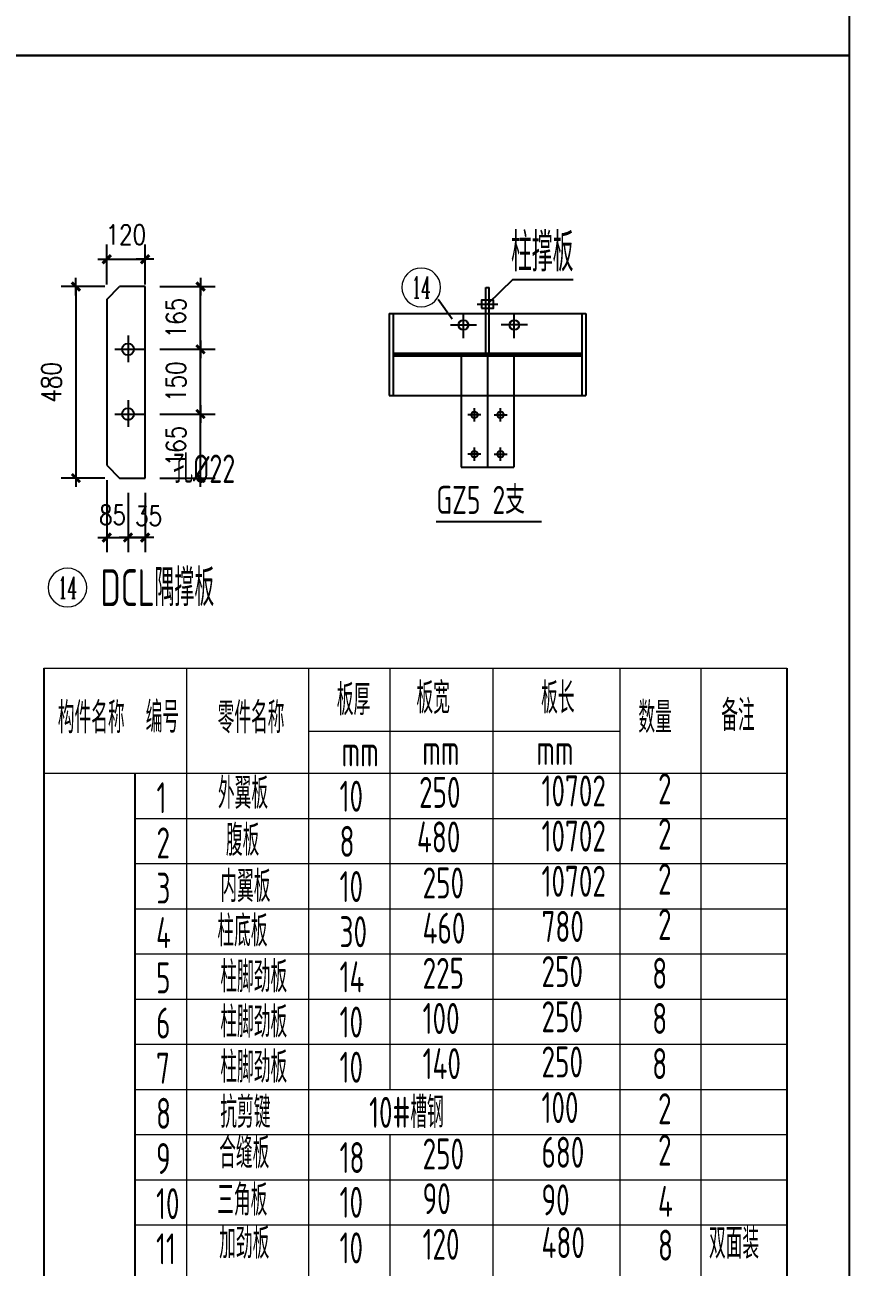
# Model space of a CAD drawing. Header units: millimetres. Extents: x 2451220 to 4527627, y -5186613 to -1639140.
# Drawn here: x 2494944 to 2499972, y -1757518 to -1749942 of the extents above; entities that cross this region are included whole.
import ezdxf
from ezdxf.enums import TextEntityAlignment as Align

# ---------------------------------------------------------------- set-up
doc = ezdxf.new("R2010")
doc.units = ezdxf.units.MM
doc.header["$LTSCALE"] = 1000
doc.header["$PDMODE"] = 34
doc.layers.add('钢架', color=7, linetype='Continuous', lineweight=25)
doc.styles.add('COMPLEX', font='COMPLEX')
doc.styles.add('DIM_FONT', font='simplex.shx', dxfattribs={"width": 0.8, "bigfont": 'hztxt.shx'})
doc.styles.add('hz', font='gbenor.shx', dxfattribs={"width": 0.75, "height": 100, "bigfont": 'gbcbig.shx'})
doc.styles.add('TSSD_Label', font='Tssdeng.shx', dxfattribs={"width": 0.7, "bigfont": 'hztxt.shx'})
doc.dimstyles.new('WGH(2)', dxfattribs={"dimscale": 1.2, "dimtxt": 100, "dimasz": 0.5, "dimexe": 75, "dimexo": 75, "dimgap": 75, "dimtad": 1, "dimdec": 0, "dimlfac": 0.5, "dimzin": 0, "dimdsep": 46, "dimtxsty": 'DIM_FONT', "dimblk1": '_DIMX', "dimblk2": '_DIMX', "dimsah": 1, "dimcen": 0.09, "dimclrd": 3, "dimclre": 3, "dimclrt": 7, "dimadec": 0, "dimazin": 0, "dimtfac": 1, "dimtdec": 0, "dimtix": 1, "dimtmove": 2, "dimatfit": 3, "dimldrblk": '_DIMX', "dimfxl": 1, "dimtolj": 1, "dimtzin": 0, "dimarcsym": 0})

# ---------------------------------------------------------------- blocks, each defined once
blk = doc.blocks.new('轴线标号')
at = {"lineweight": 13}
blk.add_circle((0, 0), 0.5, dxfattribs=at)
at = {"layer": '钢架', "lineweight": 13, "style": 'COMPLEX', "width": 1.041667}
blk.add_attdef('A', text='', height=0.56, dxfattribs=at).set_placement((-0.25, -0.28), (0.25, -0.28), align=Align.FIT)
blk = doc.blocks.new('_DIMX')
blk.add_line((-150, 0), (150, 0))
at = {"const_width": 50}
blk.add_lwpolyline([(-70, -70), (70, 70)], dxfattribs=at)
blk = doc.blocks.new('*D468')
at = {"color": 3, "lineweight": -2}
for p, q in [((2495431.1, -1751538.2), (2495165.5, -1751538.2)), ((2495255.5, -1751538.5), (2495255.5, -1752705.3)), ((2495431.1, -1752705.7), (2495165.5, -1752705.7))]:
    blk.add_line(p, q, dxfattribs=at)
at = {"layer": 'Defpoints', "color": 0}
for p in [(2495521.1, -1751538.2), (2495255.5, -1752705.7), (2495521.1, -1752705.7)]:
    blk.add_point(p, dxfattribs=at)
at = {"color": 3, "lineweight": -2, "xscale": 0.36, "yscale": 0.36, "zscale": 0.36}
for p, rotation in [((2495255.5, -1751538.2), 90), ((2495255.5, -1752705.7), 270)]:
    blk.add_blockref('_DIMX', p, dxfattribs=dict(at, rotation=rotation))
at = {"color": 7, "insert": (2495105.5, -1752121.9), "char_height": 120, "attachment_point": 5, "rotation": 90, "style": 'DIM_FONT'}
blk.add_mtext('\\A1;480', dxfattribs=at)
blk = doc.blocks.new('*D2149')
at = {"color": 3, "lineweight": -2}
for p, q in [((2495443.1, -1751526.2), (2495443.1, -1751281.3)), ((2495677.1, -1751526.2), (2495677.1, -1751281.3)), ((2495442.8, -1751371.3), (2495442.4, -1751371.3)), ((2495443.1, -1751371.3), (2495677.1, -1751371.3)), ((2495677.5, -1751371.3), (2495677.8, -1751371.3))]:
    blk.add_line(p, q, dxfattribs=at)
at = {"layer": 'Defpoints', "color": 0}
for p in [(2495677.1, -1751371.3), (2495443.1, -1751616.2), (2495677.1, -1751616.2)]:
    blk.add_point(p, dxfattribs=at)
at = {"color": 3, "lineweight": -2, "xscale": 0.36, "yscale": 0.36, "zscale": 0.36}
blk.add_blockref('_DIMX', (2495443.1, -1751371.3), dxfattribs=at)
at = {"color": 3, "lineweight": -2, "xscale": 0.36, "yscale": 0.36, "zscale": 0.36, "rotation": 180}
blk.add_blockref('_DIMX', (2495677.1, -1751371.3), dxfattribs=at)
at = {"color": 7, "insert": (2495560.1, -1751221.3), "char_height": 120, "attachment_point": 5, "style": 'DIM_FONT'}
blk.add_mtext('\\A1;120', dxfattribs=at)
blk = doc.blocks.new('*D2150')
at = {"color": 3, "lineweight": -2}
for p, q in [((2495443.1, -1752717.7), (2495443.1, -1753158.6)), ((2495573.1, -1752795.7), (2495573.1, -1753158.6)), ((2495442.8, -1753068.6), (2495442.4, -1753068.6)), ((2495443.1, -1753068.6), (2495573.1, -1753068.6)), ((2495573.5, -1753068.6), (2495573.8, -1753068.6))]:
    blk.add_line(p, q, dxfattribs=at)
at = {"layer": 'Defpoints', "color": 0}
for p in [(2495443.1, -1752627.7), (2495573.1, -1752705.7), (2495573.1, -1753068.6)]:
    blk.add_point(p, dxfattribs=at)
at = {"color": 3, "lineweight": -2, "xscale": 0.36, "yscale": 0.36, "zscale": 0.36}
blk.add_blockref('_DIMX', (2495443.1, -1753068.6), dxfattribs=at)
at = {"color": 3, "lineweight": -2, "xscale": 0.36, "yscale": 0.36, "zscale": 0.36, "rotation": 180}
blk.add_blockref('_DIMX', (2495573.1, -1753068.6), dxfattribs=at)
at = {"color": 7, "insert": (2495478.5, -1752930.8), "char_height": 120, "attachment_point": 5, "style": 'DIM_FONT'}
blk.add_mtext('\\A1;85', dxfattribs=at)
blk = doc.blocks.new('*D469')
at = {"color": 3, "lineweight": -2}
for p, q in [((2495573.1, -1752795.7), (2495573.1, -1753158.6)), ((2495677.1, -1752795.7), (2495677.1, -1753158.6)), ((2495572.8, -1753068.6), (2495572.4, -1753068.6)), ((2495573.1, -1753068.6), (2495677.1, -1753068.6)), ((2495677.5, -1753068.6), (2495677.8, -1753068.6))]:
    blk.add_line(p, q, dxfattribs=at)
at = {"layer": 'Defpoints', "color": 0}
for p in [(2495573.1, -1752705.7), (2495677.1, -1752705.7), (2495677.1, -1753068.6)]:
    blk.add_point(p, dxfattribs=at)
at = {"color": 3, "lineweight": -2, "xscale": 0.36, "yscale": 0.36, "zscale": 0.36}
blk.add_blockref('_DIMX', (2495573.1, -1753068.6), dxfattribs=at)
at = {"color": 3, "lineweight": -2, "xscale": 0.36, "yscale": 0.36, "zscale": 0.36, "rotation": 180}
blk.add_blockref('_DIMX', (2495677.1, -1753068.6), dxfattribs=at)
at = {"color": 7, "insert": (2495698.8, -1752936.3), "char_height": 120, "attachment_point": 5, "style": 'DIM_FONT'}
blk.add_mtext('\\A1;35', dxfattribs=at)
blk = doc.blocks.new('*D2151')
at = {"color": 3, "lineweight": -2}
for p, q in [((2495767.1, -1752315.3), (2496105.5, -1752315.3)), ((2496015.5, -1752314.9), (2496015.5, -1752314.6)), ((2496015.5, -1752705.7), (2496015.5, -1752315.3)), ((2495767.1, -1752705.7), (2496105.5, -1752705.7)), ((2496015.5, -1752706), (2496015.5, -1752706.4))]:
    blk.add_line(p, q, dxfattribs=at)
at = {"layer": 'Defpoints', "color": 0}
for p in [(2495677.1, -1752315.3), (2496015.5, -1752315.3), (2495677.1, -1752705.7)]:
    blk.add_point(p, dxfattribs=at)
at = {"color": 3, "lineweight": -2, "xscale": 0.36, "yscale": 0.36, "zscale": 0.36}
for p, rotation in [((2496015.5, -1752315.3), 270), ((2496015.5, -1752705.7), 90)]:
    blk.add_blockref('_DIMX', p, dxfattribs=dict(at, rotation=rotation))
at = {"color": 7, "insert": (2495865.5, -1752510.5), "char_height": 120, "attachment_point": 5, "rotation": 90, "style": 'DIM_FONT'}
blk.add_mtext('\\A1;165', dxfattribs=at)
blk = doc.blocks.new('*D2152')
at = {"color": 3, "lineweight": -2}
for p, q in [((2495767.1, -1751538.2), (2496105.5, -1751538.2)), ((2496015.5, -1751537.8), (2496015.5, -1751537.5)), ((2496015.5, -1751920.5), (2496015.5, -1751538.2)), ((2495767.1, -1751920.5), (2496105.5, -1751920.5)), ((2496015.5, -1751920.9), (2496015.5, -1751921.2))]:
    blk.add_line(p, q, dxfattribs=at)
at = {"layer": 'Defpoints', "color": 0}
for p in [(2495677.1, -1751538.2), (2496015.5, -1751538.2), (2495677.1, -1751920.5)]:
    blk.add_point(p, dxfattribs=at)
at = {"color": 3, "lineweight": -2, "xscale": 0.36, "yscale": 0.36, "zscale": 0.36}
for p, rotation in [((2496015.5, -1751538.2), 270), ((2496015.5, -1751920.5), 90)]:
    blk.add_blockref('_DIMX', p, dxfattribs=dict(at, rotation=rotation))
at = {"color": 7, "insert": (2495865.5, -1751729.4), "char_height": 120, "attachment_point": 5, "rotation": 90, "style": 'DIM_FONT'}
blk.add_mtext('\\A1;165', dxfattribs=at)
blk = doc.blocks.new('*D470')
at = {"color": 3, "lineweight": -2}
for p, q in [((2495767.1, -1751920.5), (2496105.5, -1751920.5)), ((2496015.5, -1751920.2), (2496015.5, -1751919.8)), ((2496015.5, -1752315.3), (2496015.5, -1751920.5)), ((2495767.1, -1752315.3), (2496105.5, -1752315.3)), ((2496015.5, -1752315.6), (2496015.5, -1752316))]:
    blk.add_line(p, q, dxfattribs=at)
at = {"layer": 'Defpoints', "color": 0}
for p in [(2495677.1, -1751920.5), (2496015.5, -1751920.5), (2495677.1, -1752315.3)]:
    blk.add_point(p, dxfattribs=at)
at = {"color": 3, "lineweight": -2, "xscale": 0.36, "yscale": 0.36, "zscale": 0.36}
for p, rotation in [((2496015.5, -1751920.5), 270), ((2496015.5, -1752315.3), 90)]:
    blk.add_blockref('_DIMX', p, dxfattribs=dict(at, rotation=rotation))
at = {"color": 7, "insert": (2495865.5, -1752117.9), "char_height": 120, "attachment_point": 5, "rotation": 90, "style": 'DIM_FONT'}
blk.add_mtext('\\A1;150', dxfattribs=at)

msp = doc.modelspace()

# ---------------------------------------------------------------- linework, layer by layer
for p, q in [((2497920.1, -1751494.2), (2497765.7, -1751646)), ((2497920.1, -1751494.2), (2498287.5, -1751494.2)), ((2497755.8, -1751944), (2497755.8, -1751544)), ((2497755.8, -1751544), (2497775.8, -1751544)), ((2497775.8, -1751944), (2497775.8, -1751544)), ((2497465.4, -1751614.6), (2497550.3, -1751734.6)), ((2497703, -1751646), (2497828.4, -1751646)), ((2497165.8, -1751702), (2497165.8, -1752202)), ((2497165.8, -1751702), (2498365.8, -1751702)), ((2497189.8, -1751702), (2497189.8, -1752202)), ((2497619.3, -1751852), (2497619.3, -1751702)), ((2497929.2, -1751852), (2497929.2, -1751702)), ((2498341.8, -1751702), (2498341.8, -1752202)), ((2498365.8, -1751702), (2498365.8, -1752202)), ((2497539.3, -1751772), (2497699.3, -1751772)), ((2498009.2, -1751772), (2497849.2, -1751772)), ((2497189.8, -1751944), (2498341.8, -1751944)), ((2497189.8, -1751952), (2498341.8, -1751952)), ((2497189.8, -1751960), (2498341.8, -1751960)), ((2497605.8, -1751960), (2497605.8, -1752640)), ((2497765.8, -1751960), (2497765.8, -1752640)), ((2497925.8, -1751960), (2497925.8, -1752640)), ((2497165.8, -1752202), (2498365.8, -1752202)), ((2497685.8, -1752360), (2497685.8, -1752280)), ((2497845.8, -1752360), (2497845.8, -1752280)), ((2497725.8, -1752320), (2497645.8, -1752320)), ((2497805.8, -1752320), (2497885.8, -1752320)), ((2497725.8, -1752560), (2497645.8, -1752560)), ((2497685.8, -1752600), (2497685.8, -1752520)), ((2497805.8, -1752560), (2497885.8, -1752560)), ((2497845.8, -1752600), (2497845.8, -1752520)), ((2497605.8, -1752640), (2497925.8, -1752640)), ((2497452, -1752969.9), (2498094.9, -1752969.9)), ((2499592, -1753865), (2499592, -1761912.9))]:
    msp.add_line(p, q)
at = {"color": 0}
for p, q in [((2495443.1, -1751616.2), (2495521.1, -1751538.2)), ((2495677.1, -1751538.2), (2495521.1, -1751538.2)), ((2495677.1, -1752705.7), (2495677.1, -1751538.2)), ((2495443.1, -1751616.2), (2495443.1, -1752627.7)), ((2495573.1, -1751836.7), (2495573.1, -1751999.1)), ((2495492.1, -1751920.5), (2495677.1, -1751920.5)), ((2495573.1, -1752231.4), (2495573.1, -1752393.8)), ((2495492.1, -1752315.3), (2495677.1, -1752315.3)), ((2495443.1, -1752627.7), (2495521.1, -1752705.7)), ((2495521.1, -1752705.7), (2495677.1, -1752705.7))]:
    msp.add_line(p, q, dxfattribs=at)
at = {"color": 1}
for p, q in [((2495058.8, -1753865), (2495058.8, -1761912.9)), ((2495617.8, -1761912.9), (2495617.8, -1754505.8))]:
    msp.add_line(p, q, dxfattribs=at)
for points in [[(2499972, -1750128.4), (2483552.7, -1750128.4), (2483552.7, -1737171.4), (2499972, -1737171.4)], [(2499972, -1763085.3), (2483552.7, -1763085.3), (2483552.7, -1750128.4), (2499972, -1750128.4)], [(2497729, -1751670.3), (2497802.1, -1751670.3), (2497802.1, -1751621.7), (2497729, -1751621.7)]]:
    msp.add_lwpolyline(points, close=True)
for centre, radius in [((2497619.3, -1751772), 30), ((2497929.2, -1751772), 30), ((2497685.8, -1752320), 20), ((2497845.8, -1752320), 20), ((2497685.8, -1752560), 20), ((2497845.8, -1752560), 20)]:
    msp.add_circle(centre, radius)
at = {"color": 0}
for centre in [(2495573.1, -1751920.5), (2495573.1, -1752315.3)]:
    msp.add_circle(centre, 36.4, dxfattribs=at)
at = {"layer": '钢架', "lineweight": 13}
for p, q in [((2495058.8, -1753865), (2499592, -1753865)), ((2495929.8, -1753865), (2495929.8, -1761313)), ((2496673.4, -1753865), (2496673.4, -1759519)), ((2497169.3, -1753865), (2497169.3, -1756434.1)), ((2497798.8, -1753865), (2497798.8, -1759797)), ((2498572.8, -1753865), (2498572.8, -1761313)), ((2499068, -1753865), (2499068, -1761313)), ((2496673.4, -1754248.3), (2498572.8, -1754248.3)), ((2495058.8, -1754505.8), (2499592, -1754505.8)), ((2495617.8, -1754781.2), (2499592, -1754781.2)), ((2495617.8, -1755056.6), (2499592, -1755056.6)), ((2495617.8, -1755332), (2499592, -1755332)), ((2495617.8, -1755332), (2499592, -1755332)), ((2495617.8, -1755607.5), (2499592, -1755607.5)), ((2495617.8, -1755882.9), (2499592, -1755882.9)), ((2495617.8, -1756158.3), (2499592, -1756158.3)), ((2495617.8, -1756433.7), (2499592, -1756433.7)), ((2495617.8, -1756709.2), (2499592, -1756709.2)), ((2497169.3, -1756709.2), (2497169.3, -1757260)), ((2495617.8, -1756984.6), (2499592, -1756984.6)), ((2495617.8, -1757260), (2499592, -1757260)), ((2495617.8, -1757260), (2499592, -1757260)), ((2495617.8, -1757260), (2499592, -1757260)), ((2495617.8, -1757260), (2499592, -1757260)), ((2497169.3, -1757260), (2497169.3, -1759463.7)), ((2497169.3, -1757260), (2497169.3, -1761313))]:
    msp.add_line(p, q, dxfattribs=at)

# ---------------------------------------------------------------- block references
ref = msp.add_blockref('轴线标号', (2497361.5, -1751542.8), dxfattribs=dict(xscale=-236.1316046467982, yscale=236.1316046467982, zscale=236.1316046469508))
ref.add_attrib('A', '14', dxfattribs={"layer": '钢架', "lineweight": 13, "height": 132.23, "style": 'COMPLEX', "width": 0.604839}).set_placement((2497302.5, -1751608.9), (2497420.5, -1751608.9), align=Align.FIT)
ref = msp.add_blockref('轴线标号', (2495204, -1753373.7), dxfattribs=dict(xscale=-236.1316046467982, yscale=236.1316046467982, zscale=236.1316046469508))
ref.add_attrib('A', '14', dxfattribs={"layer": '钢架', "lineweight": 13, "height": 132.23, "style": 'COMPLEX', "width": 0.604839}).set_placement((2495144.9, -1753439.8), (2495263, -1753439.8), align=Align.FIT)

# ---------------------------------------------------------------- texts
at = {"color": 0, "style": 'TSSD_Label', "width": 0.7}
msp.add_text('孔%%C22', height=173.11, dxfattribs=at).set_placement((2496227.4, -1752787.4), align=Align.BOTTOM_RIGHT)
msp.add_text('GZ5 2支', height=170.7, dxfattribs=at).set_placement((2497453.6, -1752924.2))
at = {"layer": '钢架', "lineweight": 13, "insert": (2497909.3, -1751210.6), "char_height": 235.2, "attachment_point": 1, "style": 'hz'}
msp.add_mtext_dynamic_manual_height_columns('柱撑板', width=1506.743, gutter_width=12.5, heights=[336], dxfattribs=at).dxf.set("width", 1476.608)
at = {"layer": '钢架', "lineweight": 13, "attachment_point": 1, "style": 'hz'}
for s, insert, char_height, width in [('  DCL隅撑板', (2495222.5, -1753261.5), 224.64, 920.627), ('板厚', (2496846.8, -1753963.2), 188.86, 774.007), ('板宽', (2497332.6, -1753952.5), 188.86, 774.007), ('板长', (2498092.9, -1753952.5), 188.86, 774.007), ('构件名称', (2495145, -1754072.8), 188.86, 774.007), ('编号', (2495681, -1754069.4), 188.86, 774.007), ('零件名称', (2496119.7, -1754072.8), 188.86, 774.007), ('数量', (2498686.1, -1754071.2), 188.86, 774.007), ('备注', (2499191.8, -1754059.2), 188.86, 774.007), ('mm', (2497368.3, -1754266.9), 188.86, 774.007), ('mm', (2498064, -1754266.9), 188.86, 774.007), ('mm', (2496875.9, -1754275.8), 188.86, 774.007), ('外翼板', (2496121.8, -1754533.9), 188.86, 774.007), ('\\pi400,t600;    10', (2496156.5, -1754551.5), 188.863, 1172.138), ('\\pi400,t600;    250', (2496641.3, -1754527.9), 188.863, 1172.138), ('\\pi400,t600;    10702', (2497388.2, -1754519.4), 188.863, 1172.138), ('\\pi400,t600;    2', (2498099.1, -1754506.6), 188.863, 1172.138), ('1', (2495747, -1754560.8), 188.9, 774.007), ('\\pi400,t600;    2', (2498099.1, -1754782), 188.863, 1172.138), ('2', (2495747, -1754836.3), 188.9, 774.007), ('腹板', (2496170, -1754820.3), 188.86, 774.007), ('\\pi400,t600;    8', (2496156.5, -1754827), 188.863, 1172.138), ('\\pi400,t600;    480', (2496628.6, -1754800), 188.863, 1172.138), ('\\pi400,t600;    10702', (2497388.2, -1754794.8), 188.863, 1172.138), ('内翼板', (2496136.3, -1755102.1), 188.86, 774.007), ('\\pi400,t600;    250', (2496662.9, -1755080.5), 188.863, 1172.138), ('\\pi400,t600;    10702', (2497388.2, -1755070.3), 188.863, 1172.138), ('\\pi400,t600;    2', (2498099.1, -1755057.5), 188.863, 1172.138), ('3', (2495747, -1755111.7), 188.9, 774.007), ('\\pi400,t600;    10', (2496156.5, -1755102.4), 188.863, 1172.138), ('4', (2495744.3, -1755383.7), 188.9, 774.007), ('柱底板', (2496118.3, -1755373.4), 188.86, 774.007), ('\\pi400,t600;    30', (2496156.5, -1755377.8), 188.863, 1172.138), ('\\pi400,t600;    460', (2496662.9, -1755356), 188.863, 1172.138), ('\\pi400,t600;    780', (2497388.2, -1755345.7), 188.863, 1172.138), ('\\pi400,t600;    2', (2498099.1, -1755332.9), 188.863, 1172.138), ('5', (2495744.3, -1755659.2), 188.9, 774.007), ('柱脚劲板', (2496136.3, -1755652.9), 188.86, 774.007), ('\\pi400,t600;    14', (2496156.5, -1755653.2), 188.863, 1172.138), ('\\pi400,t600;    225', (2496662.9, -1755631.4), 188.863, 1172.138), ('\\pi400,t600;    250', (2497388.2, -1755621.1), 188.863, 1172.138), ('\\pi400,t600;   8', (2498140.5, -1755631.4), 188.863, 1172.138), ('柱脚劲板', (2496136.3, -1755928.4), 188.86, 774.007), ('\\pi400,t600;    100', (2496662.9, -1755906.8), 188.863, 1172.138), ('\\pi400,t600;    250', (2497388.2, -1755896.5), 188.863, 1172.138), ('\\pi400,t600;   8', (2498140.5, -1755906.8), 188.863, 1172.138), ('6', (2495744.3, -1755934.6), 188.9, 774.007), ('\\pi400,t600;    10', (2496156.5, -1755928.7), 188.863, 1172.138), ('7', (2495744.3, -1756210), 188.9, 774.007), ('柱脚劲板', (2496136.3, -1756203.8), 188.86, 774.007), ('\\pi400,t600;    10', (2496156.5, -1756204.1), 188.863, 1172.138), ('\\pi400,t600;    140', (2496662.9, -1756182.2), 188.863, 1172.138), ('\\pi400,t600;    250', (2497388.2, -1756172), 188.863, 1172.138), ('\\pi400,t600;   8', (2498140.5, -1756182.2), 188.863, 1172.138), ('\\pi400,t600;    100', (2497388.2, -1756450), 188.863, 1172.138), ('8', (2495744.3, -1756485.4), 188.9, 774.007), ('抗剪键', (2496136.3, -1756479.2), 188.86, 774.007), ('\\pi400,t600;    10#槽钢', (2496336.5, -1756479.5), 188.863, 1172.138), ('\\pi400,t600;    2', (2498099.1, -1756457.2), 188.863, 1172.138), ('合缝板', (2496129.4, -1756726.2), 188.86, 774.007), ('\\pi400,t600;    250', (2496662.9, -1756733.1), 188.863, 1172.138), ('\\pi400,t600;    680', (2497388.2, -1756722.8), 188.863, 1172.138), ('\\pi400,t600;    2', (2498099.1, -1756710), 188.863, 1172.138), ('9', (2495744.3, -1756760.9), 188.9, 774.007), ('\\pi400,t600;    18', (2496156.5, -1756754.9), 188.863, 1172.138), ('10', (2495744.3, -1757036.3), 188.86, 774.007), (' 三角板', (2496040.3, -1757014.5), 188.86, 774.007), ('\\pi400,t600;    10', (2496156.5, -1757027.8), 188.863, 1172.138), ('\\pi400,t600;    90', (2496662.9, -1757005.9), 188.863, 1172.138), ('\\pi400,t600;    90', (2497388.2, -1757013.1), 188.863, 1172.138), ('\\pi400,t600;   4', (2498175.5, -1757022.5), 188.863, 1172.138), ('加劲板', (2496129.4, -1757277.1), 188.86, 774.007), ('\\pi400,t600;    480', (2497388.2, -1757273.7), 188.863, 1172.138), ('双面装', (2499117, -1757277.1), 188.86, 774.007), ('11', (2495744.3, -1757311.7), 188.86, 774.007), ('\\pi400,t600;    10', (2496156.5, -1757305.8), 188.863, 1172.138), ('\\pi400,t600;    120', (2496662.9, -1757283.9), 188.863, 1172.138), ('\\pi400,t600;    8', (2498098.9, -1757289.3), 188.863, 1172.138)]:
    msp.add_mtext(s, dxfattribs=dict(at, insert=insert, char_height=char_height, width=width))

# ---------------------------------------------------------------- dimensions: what is measured, and where the dimension line sits
at = {"color": 0}
dim = msp.add_linear_dim(base=(2495677.1, -1751371.3), p1=(2495443.1, -1751616.2), p2=(2495677.1, -1751616.2), text='120', dimstyle='WGH(2)', override={"dimasz": 0.3}, dxfattribs=at)
dim.commit()
dim.dimension.update_dxf_attribs({"geometry": '*D2149', "text_midpoint": (2495560.1, -1751221.3)})
for base, p1, p2, text, override, picture, middle in [((2495255.5, -1752705.7), (2495521.1, -1751538.2), (2495521.1, -1752705.7), '480', {"dimtxt": 100, "dimasz": 0.3}, '*D468', (2495105.5, -1752121.9)), ((2496015.5, -1751538.2), (2495677.1, -1751920.5), (2495677.1, -1751538.2), '165', {"dimasz": 0.3}, '*D2152', (2495865.5, -1751729.4)), ((2496015.5, -1751920.5), (2495677.1, -1752315.3), (2495677.1, -1751920.5), '150', {"dimasz": 0.3}, '*D470', (2495865.5, -1752117.9)), ((2496015.5, -1752315.3), (2495677.1, -1752705.7), (2495677.1, -1752315.3), '165', {"dimasz": 0.3}, '*D2151', (2495865.5, -1752510.5))]:
    dim = msp.add_linear_dim(base=base, p1=p1, p2=p2, angle=90, text=text, dimstyle='WGH(2)', override=override, dxfattribs=at)
    dim.commit()
    dim.dimension.update_dxf_attribs({"geometry": picture, "text_midpoint": middle})
for base, p1, p2, text, picture, middle in [((2495573.1, -1753068.6), (2495443.1, -1752627.7), (2495573.1, -1752705.7), '85', '*D2150', (2495478.5, -1752930.8)), ((2495677.1, -1753068.6), (2495573.1, -1752705.7), (2495677.1, -1752705.7), '35', '*D469', (2495698.8, -1752936.3))]:
    dim = msp.add_linear_dim(base=base, p1=p1, p2=p2, text=text, dimstyle='WGH(2)', override={"dimasz": 0.3}, dxfattribs=at)
    dim.commit()
    dim.dimension.update_dxf_attribs({"geometry": picture, "text_midpoint": middle, "dimtype": 160})

doc.saveas('drawing.dxf')
